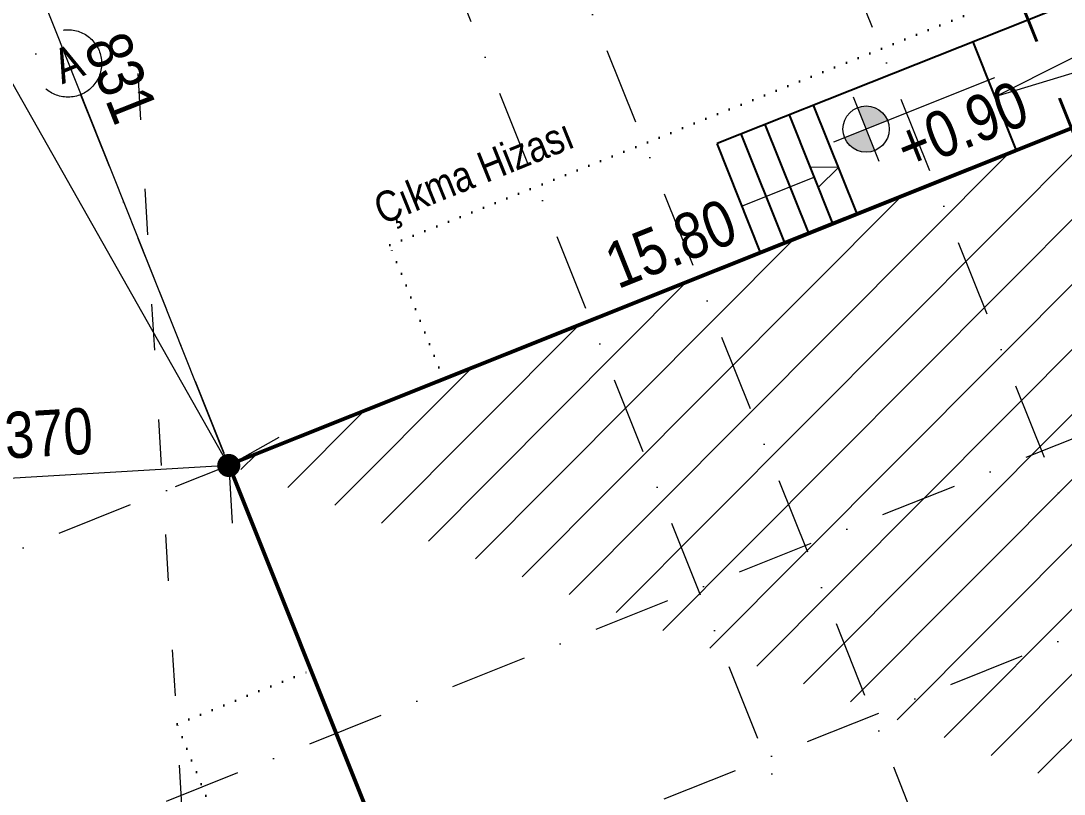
# Model space of a CAD drawing. Header units: millimetres. Extents: x 1852829 to 1882754, y -270850 to -231658.
# Drawn here: x 1863728.5 to 1863999.6, y -234494.9 to -234294 of the extents above; entities that cross this region are included whole.
import ezdxf
from ezdxf.enums import TextEntityAlignment as Align

# ---------------------------------------------------------------- set-up
doc = ezdxf.new("R2010")
doc.units = ezdxf.units.MM
for name, pattern in [('ACAD_ISO03W100', [30, 12, -18]), ('aks line', [0.4001000059604644, 0.2000000029802322, -0.1000000014901161, 0.0001, -0.1000000014901161]), ('izdüşüm arka', [3.174999999999999, 0, -3.174999999999999]), ('izdüşüm ön', [9.524999999999999, 6.35, -3.175])]:
    doc.linetypes.add(name, pattern=pattern)
for name, color, linetype, lineweight in [('a_aks_line', 251, 'aks line', 13), ('a_ba', 6, 'Continuous', 50), ('a_duvar', 251, 'Continuous', 35), ('a_görünüş', 32, 'Continuous', 25), ('a_görünüş_ince', 8, 'Continuous', 20), ('a_izdüşüm_arka', 251, 'izdüşüm arka', 30), ('a_kesit_line', 7, 'izdüşüm ön', 40), ('a_not_kot', 251, 'Continuous', 13), ('a_not_malzeme_text', 252, 'Continuous', 5), ('a_not_misc', 144, 'Continuous', 5), ('a_not_text', 7, 'Continuous', 13), ('a_sınır_yapı yaklaşma', 252, 'ACAD_ISO03W100', 13), ('a_ölçü_dış', 2, 'Continuous', 13)]:
    doc.layers.add(name, color=color, linetype=linetype, lineweight=lineweight)
doc.styles.add('arial_1_18', font='ARIALN.TTF', dxfattribs={"height": 0.2})
doc.styles.get("Standard").update_dxf_attribs({"font": 'ARIALN.TTF'})
doc.dimstyles.new('200 vaz', dxfattribs={"dimtxt": 12, "dimasz": 6, "dimexe": 15, "dimexo": 0, "dimgap": 5, "dimtad": 1, "dimdec": 0, "dimlfac": 4, "dimzin": 12, "dimdsep": 46, "dimtxsty": 'Standard', "dimblk": 'DOT', "dimcen": 1, "dimadec": 1, "dimazin": 0, "dimtfac": 1, "dimtdec": 0, "dimtix": 1, "dimtofl": 0, "dimtmove": 2, "dimatfit": 0, "dimldrblk": 'DOT', "dimfxl": 15, "dimfxlon": 1, "dimtolj": 1, "dimtzin": 0, "dimarcsym": 0})

# ---------------------------------------------------------------- blocks, each defined once
blk = doc.blocks.new('_DOT')
at = {"color": 0, "linetype": 'ByBlock'}
blk.add_line((-0.5, 0), (-1, 0), dxfattribs=at)
at = {"color": 0, "linetype": 'ByBlock', "const_width": 0.5}
blk.add_lwpolyline([(-0.25, 0, 1), (0.25, 0, 1)], format="xyb", close=True, dxfattribs=at)
blk = doc.blocks.new('*D39')
at = {"layer": 'a_ölçü_dış', "color": 0, "lineweight": -2, "transparency": 16777216}
for p, q in [((-136.5205301390961, 964.900095598714), (-123.4696868918987, 972.2943832951688)), ((-35.9901220123898, 787.4649386373447), (-133.5628150604948, 959.6797582998593)), ((-33.0324069338385, 782.2446013384615), (-19.9815636866411, 789.6388890349164))]:
    blk.add_line(p, q, dxfattribs=at)
at = {"layer": 'Defpoints', "color": 0, "transparency": 16777216}
for p in [(-136.5205301390961, 964.900095598714), (-136.5205301390711, 964.9000955987282), (-33.0324069338385, 782.2446013384615)]:
    blk.add_point(p, dxfattribs=at)
at = {"layer": 'a_ölçü_dış', "color": 0, "lineweight": -2, "transparency": 16777216, "xscale": 6, "yscale": 6, "zscale": 6}
for p, rotation in [((-136.5205301390711, 964.9000955987282), 119.5348271267121), ((-33.03240693381349, 782.2446013384757), 299.5348271267121)]:
    blk.add_blockref('_DOT', p, dxfattribs=dict(at, rotation=rotation))
at = {"layer": 'a_ölçü_dış', "color": 0, "transparency": 16777216, "insert": (-92.9227628572844, 911.5300414800877), "char_height": 12, "attachment_point": 5, "rotation": 299.5348271267121}
blk.add_mtext('\\A1;839', dxfattribs=at)
blk = doc.blocks.new('*D40')
at = {"layer": 'a_ölçü_dış', "color": 0, "lineweight": -2, "transparency": 16777216}
for p, q in [((-39.02174081599048, 781.8869986665482), (-119.2965881382838, 777.0940616890058)), ((-33.03240693570114, 782.2446013377047), (-32.13840025791428, 767.2712666369322)), ((-125.2859220185783, 776.736459017935), (-124.3919153407914, 761.7631243171624))]:
    blk.add_line(p, q, dxfattribs=at)
at = {"layer": 'Defpoints', "color": 0, "transparency": 16777216}
for p in [(-33.03240693570114, 782.2446013377047), (-125.2859220185783, 776.736459017935), (-125.2859220185757, 776.7364590178921)]:
    blk.add_point(p, dxfattribs=at)
at = {"layer": 'a_ölçü_dış', "color": 0, "lineweight": -2, "transparency": 16777216, "xscale": 6, "yscale": 6, "zscale": 6}
for p, rotation in [((-33.03240693569859, 782.244601337662), 3.416878919602456), ((-125.2859220185757, 776.7364590178921), 183.4168789196025)]:
    blk.add_blockref('_DOT', p, dxfattribs=dict(at, rotation=rotation))
at = {"layer": 'a_ölçü_dış', "color": 0, "transparency": 16777216, "insert": (-79.82233123148083, 790.5976259321337), "char_height": 12, "attachment_point": 5, "rotation": 3.4168789196024387}
blk.add_mtext('\\A1;370', dxfattribs=at)
blk = doc.blocks.new('*D41')
at = {"layer": 'a_ölçü_dış', "color": 0, "lineweight": -2, "transparency": 16777216}
for p, q in [((-109.926066502463, 975.4826179662484), (-123.8631811142191, 969.9367333365409)), ((-35.25076078852663, 787.8194471816173), (-107.7077126515583, 969.9077721215479)), ((-33.03240693593395, 782.2446013375883), (-46.96952154768999, 776.6987167078807))]:
    blk.add_line(p, q, dxfattribs=at)
at = {"layer": 'Defpoints', "color": 0, "transparency": 16777216}
for p in [(-109.926066502463, 975.4826179662484), (-109.926066503307, 975.4826179659126), (-33.03240693593395, 782.2446013375883)]:
    blk.add_point(p, dxfattribs=at)
at = {"layer": 'a_ölçü_dış', "color": 0, "lineweight": -2, "transparency": 16777216, "xscale": 6, "yscale": 6, "zscale": 6}
for p, rotation in [((-109.926066503307, 975.4826179659126), 111.6986979113207), ((-33.03240693677793, 782.2446013372524), 291.6986979113207)]:
    blk.add_blockref('_DOT', p, dxfattribs=dict(at, rotation=rotation))
at = {"layer": 'a_ölçü_dış', "color": 0, "transparency": 16777216, "insert": (-61.14080045204787, 882.9775009691957), "char_height": 12, "attachment_point": 5, "rotation": 291.6986979113207}
blk.add_mtext('\\A1;831', dxfattribs=at)
blk = doc.blocks.new('sembol_kot')
at = {"layer": 'a_not_kot'}
for points in [[(3.7252903e-09, 9.999999999068676), (0, -6.519258000000002e-09), (10.00000003539025, -6.519258000000002e-09, 0.4142135634642073)], [(0, -6.519258000000002e-09), (-9.999999964609742, -6.519258000000002e-09, 0.4142135610637604), (-3.7252903e-09, -10.00000000093132)]]:
    blk.add_hatch(color=256, dxfattribs=at).paths.add_polyline_path(points)
for p, q in [((5.5879354e-09, 15.00000000279397), (-5.5879354e-09, -15.00000000279397)), ((-14.99999996647239, -6.519258000000002e-09), (59.99999999813735, -6.519258000000002e-09))]:
    blk.add_line(p, q, dxfattribs=at)
blk.add_circle((3.53902578e-08, -9.313226e-10), 10, dxfattribs=at)
blk = doc.blocks.new('vaziyet')
at = {"layer": 'a_görünüş_ince'}
h = blk.add_hatch(dxfattribs=at)
h.set_pattern_fill('ANSI31', color=256, scale=3.75, angle=0.1086359117699824)
h.set_pattern_definition([(45.10863591176999, (-470430.4044428773, 65965.93645212229), (-8.4349378335108, 8.403012127047548), [])])
edge = h.paths.add_edge_path()
edge.add_line((468.7939279261045, 591.170864848973), (333.8129573329352, 928.9487773632572))
edge.add_line((333.8129573329352, 928.9487773632281), (171.3075696991291, 864.0092590088316))
edge.add_line((129.5205667682458, 847.3105643789168), (129.5216929032467, 847.3077474203019))
edge.add_line((129.5216929032467, 847.307747420331), (171.3071972329635, 864.0101911912789))
edge.add_line((171.3071972327307, 864.0101911912789), (171.3075696991291, 864.0092590088316))
edge.add_line((129.5205667682458, 847.3105643789168), (-32.98444316326641, 782.3711969598371))
edge.add_line((468.7934909756295, 591.1702729584649), (368.9689379606862, 551.2790598761349))
edge.add_line((368.9689379606862, 551.2790598761349), (363.403106366517, 565.2082206136256))
edge.add_line((363.403106366517, 565.2082206136256), (196.253454928752, 498.4127868402575))
edge.add_line((196.2534549285192, 498.4127868402284), (201.8196864493657, 484.4837859194085))
edge.add_line((201.8196864495985, 484.4837859194377), (101.9964212726336, 444.5929561102821))
edge.add_line((-32.98444316326641, 782.3711969598371), (101.9965274299029, 444.593284445582))
at = {"layer": 'a_aks_line', "ltscale": 100}
for p, q in [((425.4175882863346, 965.5821791826165), (-125.8830382931046, 745.1129402365186)), ((111.8234853213653, 951.9121595362376), (325.3305363869295, 418.0210298974416)), ((50.30999603425153, 927.312455675652), (263.8170470998157, 393.4213260368851)), ((22.45559249469079, 916.1732715905237), (235.9626435602549, 382.2821419517568)), ((453.2663399849553, 895.9441909794696), (-98.034286594484, 675.4749520333426)), ((-71.55650532711297, 878.5771313736623), (141.9505457382184, 344.6860017348954)), ((470.9047095868737, 851.838064156851), (-80.39591699256562, 631.3688252107531))]:
    blk.add_line(p, q, dxfattribs=at)
blk.add_circle((-74.80552567355335, 886.7015616176068), 8.749999999999996, dxfattribs=at)
at = {"layer": 'a_ba'}
for p, q in [((-32.98406719695777, 782.3713472012023), (333.8129573329352, 928.9487773632572)), ((333.8129573329352, 928.9487773632281), (171.3075696991291, 864.0092590088316)), ((129.5205667682458, 847.3105643789168), (-32.98444316326641, 782.3711969598371)), ((-32.98444316326641, 782.3711969598371), (101.9965274299029, 444.593284445582)), ((101.9970436471049, 444.5930844885006), (-32.98406693292782, 782.3713473067037))]:
    blk.add_line(p, q, dxfattribs=at)
blk.add_lwpolyline([(129.5205667682458, 847.3105643789168), (129.5216929032467, 847.307747420331), (171.3071972327307, 864.0101911912789), (171.3075696991291, 864.0092590088316)], dxfattribs=at)
at = {"layer": 'a_görünüş'}
for p, q in [((130.0358601773623, 848.0550801714417), (118.9237200708594, 875.8622256695526)), ((123.9533507933374, 845.0859760071617), (112.6505889226682, 873.3701355711382)), ((117.6853003785945, 842.5811718228215), (106.3774577744771, 870.8780454726948)), ((111.417249964783, 840.0763676383649), (100.1043266260531, 868.3859553741931)), ((105.1491995500401, 837.5715634540538), (93.83119547786191, 865.8938652757497))]:
    blk.add_line(p, q, dxfattribs=at)
for points in [[(423.1358585346024, 786.956832395168), (361.9073118048254, 940.1758425256703), (350.7748487628996, 968.0338443675719), (322.9168469212018, 956.9013813257916), (93.83119547786191, 865.8938652757497)], [(160.2801105470862, 892.2916368802544), (171.5442963102832, 864.1040106053406)]]:
    blk.add_lwpolyline(points, dxfattribs=at)
at = {"layer": 'a_izdüşüm_arka'}
blk.add_lwpolyline([(467.8999460928608, 694.4637780204066), (433.0774437903892, 680.5481992182322), (468.7940125926398, 591.1704814042314), (433.9715644542594, 577.2549242469249), (447.8871377916075, 542.4324356200814), (150.7351229162887, 423.6861650826177), (136.8195043124724, 458.5087669851491), (101.9970020100009, 444.5931881830038), (66.28040750301443, 533.970764359663), (31.45790520054288, 520.0551855574886), (-46.46936071058735, 715.061260058661), (-11.64665933512151, 728.976918413362), (-32.98388013918884, 782.371421836724), (22.74116694321856, 804.639961811743), (8.82558810687624, 839.4624641998962), (264.1813748469576, 941.5063535821973), (278.0969536551274, 906.6838512644463), (333.8129573329352, 928.9487773632281), (355.1501781630795, 875.5542738329095), (389.9726804653183, 889.4698526350548), (467.8999463766813, 694.4637781338242)], dxfattribs=at)
at = {"layer": 'a_kesit_line', "ltscale": 5}
blk.add_line((147.4536891772877, 966.0967235203134), (356.1747670555487, 443.7541531422467), dxfattribs=at)
at = {"layer": 'a_not_misc'}
for points in [[(334.0493099628948, 929.04337948389), (165.9780647940934, 878.0330115145771), (322.9168469212018, 956.9013813257916)], [(125.3973339099903, 859.6625809388934), (118.0911219380796, 859.7556840163888)], [(125.3973339099903, 859.6625809388934), (120.1674450531136, 854.5598694926011)], [(119.129283495713, 857.157776754495), (100.3251322524156, 849.6433642012998)]]:
    blk.add_lwpolyline(points, dxfattribs=at)
at = {"layer": 'a_sınır_yapı yaklaşma'}
blk.add_line((-27.2377261731308, 392.9491096369165), (-58.42295363219455, 915.2571192593896), dxfattribs=at)
at = {"layer": 'a_duvar', "xscale": 0.6000000000000003, "yscale": 0.6000000000000003, "zscale": 0.6000000000000003, "rotation": 21.79683905118632}
blk.add_blockref('sembol_kot', (132.5497399913147, 869.6559425143059), dxfattribs=at)
at = {"layer": 'a_aks_line', "ltscale": 100, "style": 'arial_1_18'}
blk.add_text('A', height=8.999999999999996, rotation=21.79683902671017, dxfattribs=at).set_placement((-73.13460092386231, 882.5232832064503), align=Align.CENTER)
at = {"layer": 'a_not_kot'}
blk.add_text('+0.90', height=12, rotation=21.7968390530307, dxfattribs=at).set_placement((143.4677370968275, 858.5133512772736))
at = {"layer": 'a_not_text'}
blk.add_text('Çıkma Hizası', height=8, rotation=22.00000000263594, dxfattribs=at).set_placement((6.831115123583004, 844.7285081844602))
at = {"layer": 'a_ölçü_dış', "insert": (81.82891542767175, 839.870087534422), "char_height": 12, "attachment_point": 5, "rotation": 21.78236876255386}
blk.add_mtext('\\A1;15.80', dxfattribs=at)
at = {"layer": 'a_ölçü_dış'}
dim = blk.add_aligned_dim(p1=(-33.03240693593398, 782.2446013375884), p2=(-109.9260665024631, 975.4826179662487), distance=9.083449415207182e-10, text='831', dimstyle='200 vaz', dxfattribs=at)
dim.commit()
dim.dimension.update_dxf_attribs({"geometry": '*D41', "text_midpoint": (-61.14080045204787, 882.9775009691957)})
dim = blk.add_linear_dim(base=(-136.5205301390711, 964.9000955987282), p1=(-33.0324069338385, 782.2446013384615), p2=(-136.5205301390961, 964.900095598714), angle=119.53482712671213, text='839', dimstyle='200 vaz', dxfattribs=at)
dim.commit()
dim.dimension.update_dxf_attribs({"geometry": '*D39', "text_midpoint": (-92.9227628572844, 911.5300414800877), "dimtype": 129})
dim = blk.add_aligned_dim(p1=(-33.03240693570115, 782.2446013377048), p2=(-125.2859220185783, 776.736459017935), distance=4.2938651432310385e-11, dimstyle='200 vaz', dxfattribs=at)
dim.commit()
dim.dimension.update_dxf_attribs({"geometry": '*D40', "text_midpoint": (-79.82233123148083, 790.5976259321337)})

msp = doc.modelspace()

# ---------------------------------------------------------------- block references
at = {"layer": 'a_not_malzeme_text'}
msp.add_blockref('vaziyet', (1863815.585942105, -235191.7487400635), dxfattribs=at)

doc.saveas('drawing.dxf')
